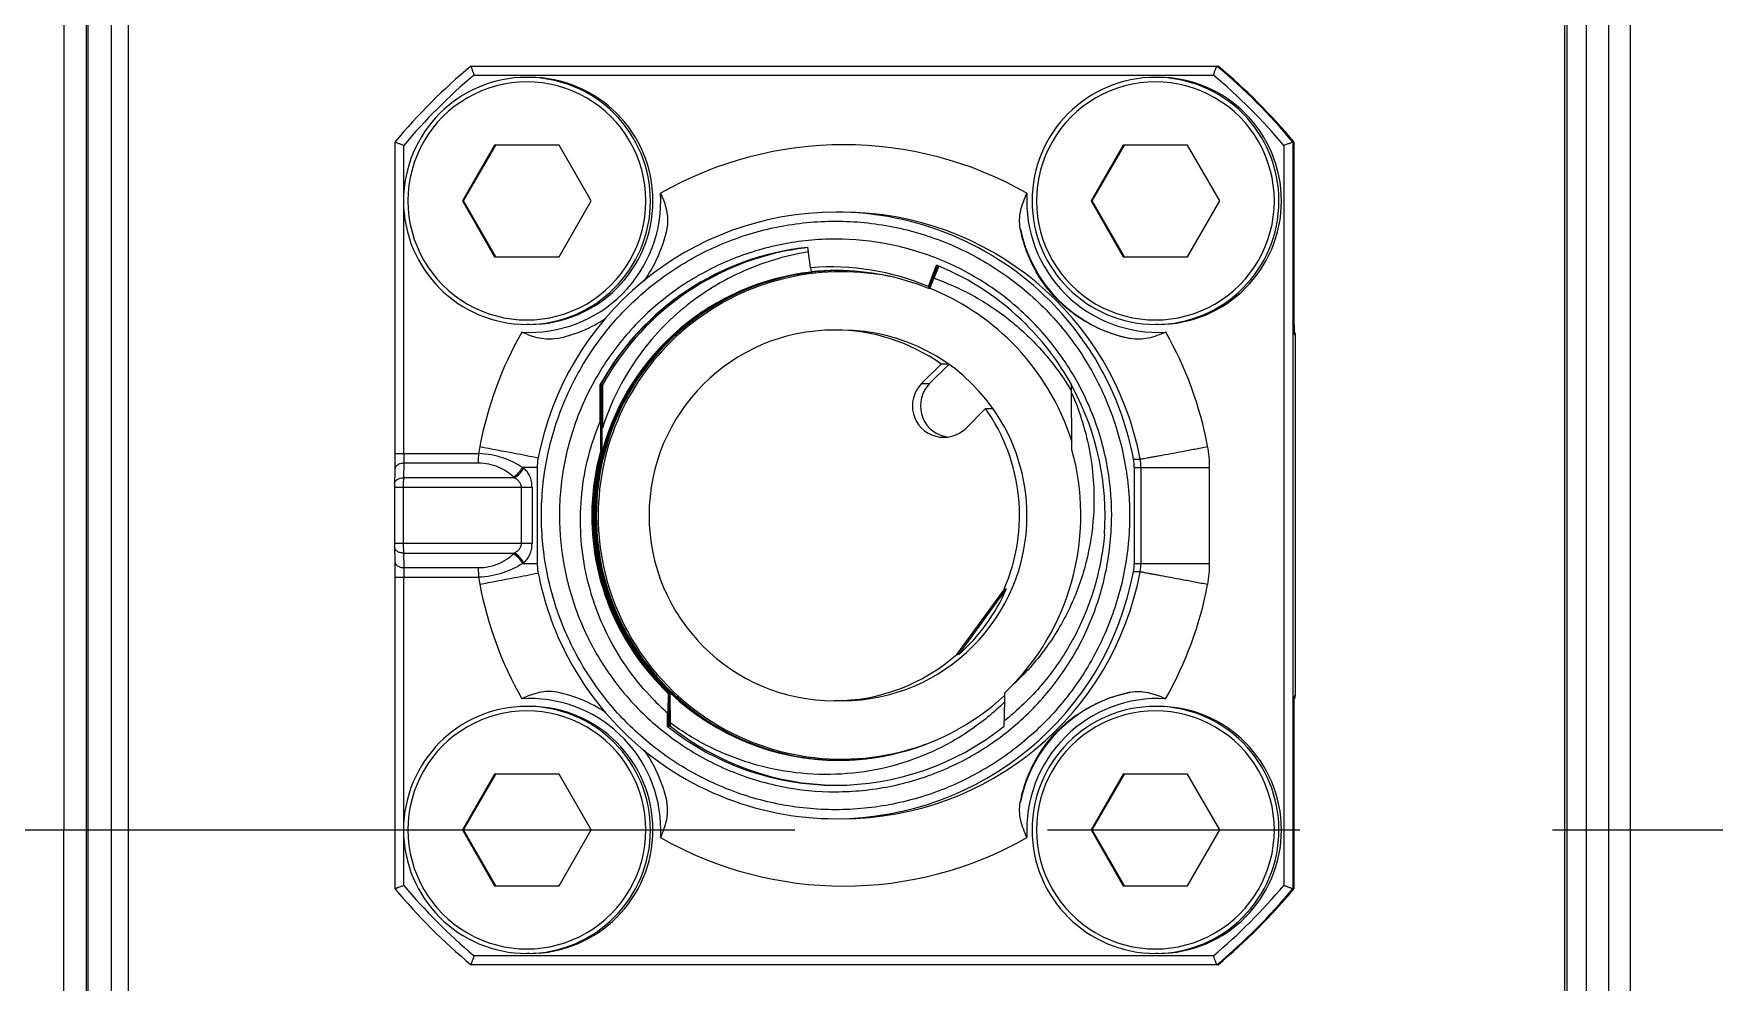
# Model space of a CAD drawing. Header units: millimetres. Extents: x 5828 to 6704, y 123 to 421.
# Drawn here: x 6419.354 to 6421.85, y 213.79 to 215.198 of the extents above; entities that cross this region are included whole.
import ezdxf

# ---------------------------------------------------------------- set-up
doc = ezdxf.new("R2010")
doc.units = ezdxf.units.MM
doc.linetypes.add('CENTER', pattern=[0.6, 0.375, -0.075, 0.075, -0.075])
doc.layers.add('中心线', color=7, linetype='Continuous')
doc.layers.add('外形图', color=7, linetype='Continuous')

msp = doc.modelspace()

# ---------------------------------------------------------------- linework, layer by layer
at = {"layer": '中心线', "linetype": 'CENTER', "ltscale": 5}
msp.add_line((6406.6093, 214.0167), (6444.8961, 214.0167), dxfattribs=at)
at = {"layer": '外形图', "color": 7, "linetype": 'Continuous'}
for p, q in [((6419.4352, 212.888), (6419.4352, 216.0787)), ((6419.4692, 216.0787), (6419.4692, 212.888)), ((6421.6595, 212.888), (6421.6595, 216.0787)), ((6419.4947, 216.0167), (6419.4947, 212.95)), ((6421.6276, 212.95), (6421.6276, 216.0167)), ((6421.6308, 212.95), (6421.6308, 216.0167)), ((6420.0036, 215.15), (6421.1127, 215.15)), ((6420.0081, 215.1367), (6421.1058, 215.1367)), ((6420.0904, 215.1334), (6420.0867, 215.1334)), ((6421.0236, 215.1334), (6421.0198, 215.1334)), ((6419.8907, 215.0371), (6419.8907, 214.575)), ((6419.9038, 214.9578), (6419.9038, 215.0323)), ((6420.0387, 215.0329), (6419.9909, 214.95)), ((6419.9926, 214.95), (6420.0404, 215.0329)), ((6420.1344, 215.0329), (6420.0387, 215.0329)), ((6420.1822, 214.95), (6420.1344, 215.0329)), ((6420.9719, 215.0329), (6420.9241, 214.95)), ((6420.9257, 214.95), (6420.9736, 215.0329)), ((6421.0675, 215.0329), (6420.9719, 215.0329)), ((6421.1154, 214.95), (6421.0675, 215.0329)), ((6421.2102, 215.0323), (6421.2102, 213.9344)), ((6421.2238, 215.0371), (6421.2238, 213.9296)), ((6421.2256, 215.0371), (6421.2238, 215.0371)), ((6421.2256, 214.763), (6421.2256, 215.0371)), ((6419.9038, 214.575), (6419.9038, 214.9423)), ((6419.9909, 214.95), (6420.0387, 214.8672)), ((6419.9926, 214.95), (6419.9909, 214.95)), ((6420.0404, 214.8672), (6419.9926, 214.95)), ((6420.1344, 214.8672), (6420.1822, 214.95)), ((6420.9241, 214.95), (6420.9719, 214.8672)), ((6420.9257, 214.95), (6420.9241, 214.95)), ((6420.9736, 214.8672), (6420.9257, 214.95)), ((6421.0675, 214.8672), (6421.1154, 214.95)), ((6420.2945, 214.9097), (6420.2944, 214.9091)), ((6420.0387, 214.8672), (6420.1344, 214.8672)), ((6420.5032, 214.8812), (6420.507, 214.8508)), ((6420.9719, 214.8672), (6421.0675, 214.8672)), ((6420.507, 214.8508), (6420.5078, 214.8509)), ((6420.507, 214.8508), (6420.5078, 214.8509)), ((6420.5078, 214.8509), (6420.5085, 214.8447)), ((6420.5085, 214.8444), (6420.5101, 214.8446)), ((6420.5086, 214.8443), (6420.5101, 214.8445)), ((6420.5086, 214.8442), (6420.5097, 214.8444)), ((6420.5086, 214.8443), (6420.5101, 214.8444)), ((6420.5086, 214.8441), (6420.5101, 214.8443)), ((6420.5086, 214.844), (6420.5102, 214.8442)), ((6420.5086, 214.8439), (6420.5102, 214.8441)), ((6420.5086, 214.8437), (6420.5102, 214.8439)), ((6420.5097, 214.8444), (6420.5101, 214.8444)), ((6420.5098, 214.8448), (6420.5098, 214.8447)), ((6420.5475, 214.8467), (6420.5465, 214.8467)), ((6420.5475, 214.8467), (6420.5465, 214.8467)), ((6420.6828, 214.8229), (6420.6949, 214.8546)), ((6420.6958, 214.8542), (6420.6828, 214.8229)), ((6420.6969, 214.8537), (6420.683, 214.8202)), ((6420.6836, 214.8226), (6420.696, 214.8541)), ((6420.684, 214.8202), (6420.697, 214.8536)), ((6420.698, 214.8532), (6420.6843, 214.8202)), ((6420.6911, 214.8352), (6420.6981, 214.8531)), ((6420.6911, 214.8352), (6420.6983, 214.853)), ((6420.6958, 214.8542), (6420.6949, 214.8546)), ((6420.6958, 214.8542), (6420.6949, 214.8546)), ((6420.6827, 214.8202), (6420.6836, 214.8226)), ((6420.683, 214.8202), (6420.6827, 214.8202)), ((6420.6831, 214.8206), (6420.684, 214.8202)), ((6420.6831, 214.8206), (6420.684, 214.8202)), ((6420.6843, 214.8202), (6420.684, 214.8202)), ((6420.0904, 214.7667), (6420.0867, 214.7667)), ((6420.1311, 214.7458), (6420.1309, 214.7457)), ((6420.5549, 214.7584), (6420.543, 214.7584)), ((6421.0236, 214.7667), (6421.0198, 214.7667)), ((6421.2256, 214.7655), (6421.2256, 214.7641)), ((6421.2256, 214.7641), (6421.2256, 214.764)), ((6421.2256, 214.7601), (6421.2256, 214.763)), ((6421.2256, 214.7576), (6421.2256, 214.7601)), ((6421.2256, 214.7555), (6421.2256, 214.7576)), ((6421.2257, 214.7545), (6421.2256, 214.7555)), ((6421.2257, 214.7537), (6421.2257, 214.7545)), ((6421.2257, 214.7526), (6421.2257, 214.7526)), ((6421.2258, 214.7517), (6421.2272, 214.7517)), ((6421.2272, 214.7517), (6421.2272, 214.2151)), ((6420.7016, 214.708), (6420.6726, 214.679)), ((6420.6845, 214.679), (6420.7129, 214.7075)), ((6420.7122, 214.708), (6420.7016, 214.708)), ((6420.1951, 214.677), (6420.1958, 214.677)), ((6420.1958, 214.6767), (6420.196, 214.677)), ((6420.1958, 214.6767), (6420.196, 214.677)), ((6420.196, 214.677), (6420.1971, 214.677)), ((6420.1972, 214.677), (6420.1971, 214.6767)), ((6420.1972, 214.677), (6420.1971, 214.6767)), ((6420.1972, 214.677), (6420.1984, 214.677)), ((6420.1985, 214.677), (6420.1983, 214.6766)), ((6420.1985, 214.677), (6420.1984, 214.6766)), ((6420.1985, 214.677), (6420.1988, 214.677)), ((6420.1988, 214.677), (6420.1988, 214.6128)), ((6420.6726, 214.679), (6420.6845, 214.679)), ((6420.8949, 214.677), (6420.8949, 214.6777)), ((6420.8949, 214.677), (6420.895, 214.6769)), ((6420.8949, 214.677), (6420.895, 214.6769)), ((6420.8951, 214.6654), (6420.895, 214.677)), ((6420.1963, 214.5809), (6420.1962, 214.6229)), ((6420.7386, 214.613), (6420.7676, 214.642)), ((6420.7676, 214.642), (6420.7783, 214.642)), ((6420.7783, 214.642), (6420.7787, 214.6415)), ((6420.7785, 214.6422), (6420.7789, 214.6416)), ((6419.8907, 214.575), (6420.015, 214.575)), ((6420.1966, 214.5809), (6420.1963, 214.5809)), ((6420.1975, 214.5807), (6420.1976, 214.5809)), ((6420.1976, 214.5807), (6420.1976, 214.5809)), ((6420.1979, 214.5809), (6420.1976, 214.5809)), ((6420.1979, 214.5809), (6420.1978, 214.5806)), ((6420.1979, 214.5809), (6420.1978, 214.5806)), ((6419.8905, 214.5517), (6419.8901, 214.5294)), ((6419.9037, 214.5608), (6419.9032, 214.5392)), ((6420.0149, 214.5608), (6419.9037, 214.5608)), ((6420.1018, 214.5545), (6420.08, 214.5545)), ((6420.1952, 214.5481), (6420.1953, 214.5487)), ((6420.1955, 214.5481), (6420.1956, 214.5486)), ((6420.9872, 214.5669), (6420.9971, 214.5669)), ((6420.9883, 214.5546), (6421.1002, 214.5545)), ((6420.9983, 214.4122), (6420.9983, 214.5545)), ((6421.1002, 214.4122), (6421.1002, 214.5545)), ((6419.89, 214.5251), (6420.0942, 214.5251)), ((6419.9031, 214.5251), (6419.9031, 214.4417)), ((6420.0679, 214.5392), (6419.9032, 214.5392)), ((6420.0781, 214.5251), (6420.0781, 214.4417)), ((6420.0942, 214.5251), (6420.0942, 214.4417)), ((6420.0781, 214.4417), (6419.89, 214.4417)), ((6419.8901, 214.4367), (6419.8905, 214.4151)), ((6419.9032, 214.4275), (6419.9037, 214.4059)), ((6419.9032, 214.4275), (6420.0679, 214.4275)), ((6419.9037, 214.4059), (6420.0149, 214.4059)), ((6420.08, 214.4122), (6420.1018, 214.4122)), ((6420.9971, 214.3998), (6420.9872, 214.3998)), ((6420.9883, 214.4122), (6421.1002, 214.4122)), ((6419.8907, 214.3918), (6419.8907, 213.9296)), ((6419.8907, 214.3918), (6420.015, 214.3918)), ((6419.9038, 214.0244), (6419.9038, 214.3918)), ((6420.7954, 214.3743), (6420.7246, 214.277)), ((6420.7277, 214.277), (6420.7984, 214.3743)), ((6420.7954, 214.3743), (6420.7984, 214.3743)), ((6420.7277, 214.277), (6420.7246, 214.277)), ((6420.1311, 214.221), (6420.1309, 214.221)), ((6420.2961, 214.2197), (6420.2958, 214.1904)), ((6420.2961, 214.2197), (6420.2964, 214.2197)), ((6420.2964, 214.2197), (6420.2968, 214.171)), ((6420.2974, 214.2197), (6420.2969, 214.2202)), ((6420.2974, 214.2197), (6420.2969, 214.2202)), ((6420.2969, 214.1711), (6420.2974, 214.2197)), ((6420.297, 214.2203), (6420.2977, 214.2197)), ((6420.2971, 214.2204), (6420.2977, 214.2197)), ((6420.2974, 214.2197), (6420.2977, 214.2197)), ((6420.2986, 214.2197), (6420.2975, 214.2208)), ((6420.2986, 214.2197), (6420.2976, 214.2208)), ((6420.2977, 214.221), (6420.2989, 214.2197)), ((6420.2977, 214.2209), (6420.2989, 214.2197)), ((6420.2977, 214.2197), (6420.2981, 214.1709)), ((6420.2986, 214.2197), (6420.2982, 214.1708)), ((6420.2986, 214.2197), (6420.2989, 214.2197)), ((6420.2994, 214.2202), (6420.2987, 214.2209)), ((6420.2996, 214.2204), (6420.2989, 214.2211)), ((6420.2989, 214.221), (6420.2995, 214.2204)), ((6420.2989, 214.2197), (6420.2993, 214.171)), ((6420.299, 214.2212), (6420.2997, 214.2206)), ((6420.7957, 214.2197), (6420.7953, 214.1784)), ((6420.0904, 214.2), (6420.0867, 214.2)), ((6420.5549, 214.2084), (6420.543, 214.2084)), ((6421.0236, 214.2), (6421.0198, 214.2)), ((6421.2256, 214.2101), (6421.2257, 214.2113)), ((6421.2256, 214.208), (6421.2256, 214.2101)), ((6421.2256, 214.2044), (6421.2256, 214.208)), ((6421.2256, 213.9296), (6421.2256, 214.2044)), ((6421.2256, 214.2021), (6421.2256, 214.2031)), ((6421.2256, 214.2013), (6421.2256, 214.2021)), ((6421.2257, 214.2113), (6421.2257, 214.2123)), ((6421.2272, 214.2151), (6421.2258, 214.2151)), ((6420.2953, 214.1904), (6420.295, 214.1707)), ((6420.2955, 214.1709), (6420.2953, 214.1904)), ((6420.2957, 214.1709), (6420.2955, 214.1711)), ((6420.2957, 214.1709), (6420.2955, 214.1711)), ((6420.2956, 214.1707), (6420.2955, 214.1707)), ((6420.2958, 214.1904), (6420.2957, 214.1709)), ((6420.2968, 214.1713), (6420.297, 214.1711)), ((6420.2968, 214.1713), (6420.297, 214.1711)), ((6420.298, 214.1712), (6420.2983, 214.171)), ((6420.2981, 214.1712), (6420.2983, 214.171)), ((6420.2995, 214.1725), (6420.2995, 214.1756)), ((6420.2995, 214.171), (6420.2995, 214.1725)), ((6420.2995, 214.1711), (6420.2996, 214.171)), ((6420.2995, 214.1711), (6420.2996, 214.171)), ((6420.2995, 214.171), (6420.2995, 214.1707)), ((6420.795, 214.1707), (6420.7951, 214.1782)), ((6420.7953, 214.1784), (6420.7951, 214.1782)), ((6420.7954, 214.1784), (6420.7951, 214.1782)), ((6420.4152, 214.1464), (6420.415, 214.1465)), ((6420.5503, 214.12), (6420.5497, 214.12)), ((6420.5503, 214.12), (6420.5497, 214.12)), ((6420.5519, 214.1201), (6420.5514, 214.1201)), ((6420.5519, 214.12), (6420.5514, 214.12)), ((6420.0387, 214.0996), (6419.9909, 214.0167)), ((6419.9926, 214.0167), (6420.0404, 214.0996)), ((6420.1344, 214.0996), (6420.0387, 214.0996)), ((6420.1822, 214.0167), (6420.1344, 214.0996)), ((6420.9719, 214.0996), (6420.9241, 214.0167)), ((6420.9257, 214.0167), (6420.9736, 214.0996)), ((6421.0675, 214.0996), (6420.9719, 214.0996)), ((6421.1154, 214.0167), (6421.0675, 214.0996)), ((6420.2945, 214.057), (6420.2944, 214.0576)), ((6419.9038, 213.9344), (6419.9038, 214.009)), ((6419.9909, 214.0167), (6420.0387, 213.9339)), ((6419.9926, 214.0167), (6419.9909, 214.0167)), ((6420.0404, 213.9339), (6419.9926, 214.0167)), ((6420.1344, 213.9339), (6420.1822, 214.0167)), ((6420.9241, 214.0167), (6420.9719, 213.9339)), ((6420.9257, 214.0167), (6420.9241, 214.0167)), ((6420.9736, 213.9339), (6420.9257, 214.0167)), ((6421.0675, 213.9339), (6421.1154, 214.0167)), ((6421.6921, 214.0167), (6421.6921, 212.887)), ((6420.0387, 213.9339), (6420.1344, 213.9339)), ((6420.9719, 213.9339), (6421.0675, 213.9339)), ((6421.2238, 213.9296), (6421.2256, 213.9296)), ((6421.1058, 213.83), (6420.0081, 213.83)), ((6420.0904, 213.8334), (6420.0867, 213.8334)), ((6421.0236, 213.8334), (6421.0198, 213.8334)), ((6421.1127, 213.8167), (6420.0036, 213.8167))]:
    msp.add_line(p, q, dxfattribs=at)
for points in [[(6421.2257, 214.7526), (6421.2257, 214.7527), (6421.2257, 214.7528), (6421.2257, 214.7531), (6421.2257, 214.7533), (6421.2257, 214.7537)], [(6419.8901, 214.5294), (6419.8901, 214.528), (6419.89, 214.5264), (6419.89, 214.4417)], [(6421.2257, 214.2123), (6421.2257, 214.2131), (6421.2257, 214.2134), (6421.2257, 214.2137), (6421.2257, 214.2139), (6421.2257, 214.2141), (6421.2257, 214.2142), (6421.2257, 214.2142)]]:
    msp.add_lwpolyline(points, dxfattribs=at)
for centre, radius, start, end in [((6420.5573, 214.4835), 0.8666, 129.7204, 140.2902), ((6420.5571, 214.4835), 0.8666, 39.7098, 50.2796), ((6420.5589, 214.4835), 0.8666, 39.7098, 50.2796), ((6420.0867, 214.9501), 0.1833, 90.0057, 180.0057), ((6420.5571, 214.4835), 0.8533, 130.0428, 139.9678), ((6420.0866, 214.9501), 0.1766, 359.989, 180.011), ((6420.0867, 214.9501), 0.1833, 359.9943, 90), ((6420.0904, 214.9501), 0.1833, 359.9941, 89.9941), ((6421.0199, 214.9501), 0.1833, 90.0057, 180.0057), ((6421.0197, 214.9501), 0.1766, 359.989, 180.011), ((6421.0198, 214.9501), 0.1833, 359.9943, 90), ((6421.0235, 214.9501), 0.1833, 359.9941, 89.9941), ((6420.5569, 214.4835), 0.8533, 40.0322, 49.9573), ((6420.557, 214.4836), 0.5498, 60.3536, 119.6464), ((6420.0867, 214.95), 0.1833, 179.9943, 269.9943), ((6420.0866, 214.95), 0.1766, 179.989, 0.011), ((6420.0904, 214.95), 0.195, 266.6592, 3.3408), ((6420.0867, 214.95), 0.1833, 270.0059, 0.0059), ((6420.0904, 214.95), 0.1833, 270.0059, 0.0059), ((6421.0236, 214.95), 0.195, 176.6532, 273.3403), ((6421.0199, 214.95), 0.1833, 179.9943, 269.9943), ((6421.0197, 214.95), 0.1766, 179.989, 0.011), ((6421.0198, 214.95), 0.1833, 270.0059, 0.0059), ((6421.0235, 214.95), 0.1833, 270.0059, 0.0059), ((6420.5451, 214.4834), 0.4499, 90.0044, 169.3047), ((6420.5451, 214.4835), 0.4499, 44.9935, 89.9991), ((6420.555, 214.4834), 0.4499, 10.6945, 89.9956), ((6421.0233, 214.95), 0.2083, 191.3209, 258.6677), ((6420.545, 214.4834), 0.3999, 96.0031, 151.0522), ((6420.5459, 214.4832), 0.4002, 101.7786, 151.0268), ((6420.5487, 214.4834), 0.3999, 102.182, 151.0513), ((6420.5469, 214.4792), 0.4042, 96.2037, 101.802), ((6420.5464, 214.4813), 0.4021, 96.1584, 101.7868), ((6420.5488, 214.4832), 0.4001, 96.5287, 102.1784), ((6420.5519, 214.4831), 0.3636, 98.2306, 179.9624), ((6420.5541, 214.4834), 0.3616, 82.5297, 180.0063), ((6420.5529, 214.4831), 0.3636, 97.0013, 169.618), ((6420.553, 214.4834), 0.3633, 97.0195, 169.6626), ((6420.5494, 214.4831), 0.3636, 96.4486, 164.4442), ((6420.5491, 214.4831), 0.3636, 96.3998, 164.2551), ((6420.5517, 214.4829), 0.3638, 98.574, 102.7628), ((6420.5516, 214.4832), 0.3635, 97.4231, 98.5735), ((6420.5516, 214.4832), 0.3635, 96.802, 97.4231), ((6420.5387, 214.4826), 0.3696, 94.5955, 94.7929), ((6420.5465, 214.4829), 0.3638, 90.002, 95.9958), ((6420.5387, 214.4828), 0.3693, 67.0301, 94.5969), ((6420.5491, 214.4829), 0.3638, 91.985, 96.1501), ((6420.5517, 214.483), 0.3637, 94.0399, 96.5522), ((6420.5503, 214.4832), 0.3635, 95.502, 96.3517), ((6420.5529, 214.4829), 0.3638, 93.7078, 96.7525), ((6420.5504, 214.4829), 0.3638, 91.326, 95.5016), ((6420.5516, 214.4831), 0.3636, 93.0355, 94.0398), ((6420.5465, 214.4831), 0.3636, 68.0088, 89.8484), ((6420.5451, 214.4838), 0.3999, 67.6903, 67.8597), ((6420.545, 214.4835), 0.4003, 44.9933, 67.6901), ((6420.5516, 214.4831), 0.3636, 103.1129, 179.9627), ((6420.5516, 214.4833), 0.3634, 102.7637, 103.1156), ((6420.554, 214.4833), 0.3618, 77.0601, 82.5226), ((6420.5491, 214.4831), 0.3636, 45.0164, 68.1502), ((6420.545, 214.4834), 0.45, 10.6989, 44.994), ((6420.091, 214.9446), 0.2028, 281.4038, 303.7654), ((6420.5578, 214.4832), 0.5507, 150.3791, 169.2921), ((6420.543, 214.4834), 0.275, 90.0118, 269.9886), ((6420.543, 214.4835), 0.2749, 54.7645, 90.0003), ((6420.554, 214.4834), 0.2749, 35.2602, 89.825), ((6420.5449, 214.4834), 0.4003, 29.0366, 44.9937), ((6420.5564, 214.4833), 0.5505, 10.7487, 29.6226), ((6421.2191, 214.7517), 0.00668, 0.0162, 12.4394), ((6421.2205, 214.7517), 0.00669, 0.0214, 12.4234), ((6420.5491, 214.4831), 0.3636, 17.4621, 45.0167), ((6395.7645, 214.4488), 24.4317, 0.4084, 0.53529), ((6460.9389, 214.4365), 40.7425, 179.66178, 179.79695), ((6382.4727, 214.4881), 37.7251, 0.14093, 0.28691), ((6463.2474, 214.4257), 43.0498, 179.66546, 179.79338), ((6420.7056, 214.646), 0.0467, 135.0025, 315.0062), ((6420.7175, 214.646), 0.0467, 135.0047, 254.9948), ((6420.5452, 214.4835), 0.3997, 28.5249, 28.939), ((6420.545, 214.4834), 0.3999, 28.1107, 28.5249), ((6420.5449, 214.4834), 0.4, 355.979, 28.1108), ((6397.6075, 214.4582), 23.2885, 0.30185, 0.50967), ((6420.5429, 214.4834), 0.275, 336.6458, 35.2236), ((6420.5539, 214.4834), 0.275, 359.9995, 35.1253), ((6420.7175, 214.6459), 0.0466, 255.0028, 255.5667), ((6420.7175, 214.646), 0.0467, 255.57, 262.3455), ((6420.1805, 214.5547), 0.1667, 169.3394, 172.9956), ((6420.5464, 214.4832), 0.3634, 164.4, 179.9678), ((6420.5467, 214.4832), 0.3634, 164.4002, 179.9676), ((6420.5477, 214.4832), 0.3634, 164.4344, 179.9662), ((6420.548, 214.4832), 0.3634, 164.4455, 179.9676), ((6420.5488, 214.4832), 0.3633, 164.4278, 226.2401), ((6420.5491, 214.4832), 0.3633, 164.4389, 226.2061), ((6420.5488, 214.4832), 0.3633, 164.2575, 164.4357), ((6420.5456, 214.4834), 0.3634, 316.3503, 15.5688), ((6420.0256, 214.4801), 0.0922, 52.6452, 53.8717), ((6443.3879, 214.4834), 23.2862, 179.82487, 180.17516), ((6420.1696, 214.5543), 0.0678, 169.2952, 179.8249), ((6420.5526, 214.4832), 0.3633, 169.699, 224.7071), ((6420.5529, 214.4832), 0.3633, 169.6213, 224.6871), ((6420.9227, 214.5547), 0.0656, 359.8255, 10.7006), ((6444.2714, 214.4834), 23.2832, 179.82483, 180.17517), ((6420.9315, 214.5545), 0.0668, 0.0119, 10.6885), ((6420.0142, 214.483), 0.0777, 46.3419, 47.6165), ((6420.5461, 214.4831), 0.3632, 179.9633, 226.4899), ((6420.5465, 214.4831), 0.3632, 179.9633, 226.4898), ((6420.5474, 214.4831), 0.3632, 179.9618, 226.3839), ((6420.5477, 214.4831), 0.3632, 179.9633, 226.3499), ((6420.5513, 214.4831), 0.3632, 179.9635, 224.8607), ((6420.5516, 214.4831), 0.3632, 179.9636, 224.8263), ((6420.554, 214.4833), 0.3616, 179.9927, 289.245), ((6420.554, 214.4833), 0.275, 270.1799, 0.0068), ((6420.0142, 214.4837), 0.0777, 312.3812, 313.6567), ((6420.0256, 214.4867), 0.0922, 306.1283, 307.3545), ((6420.5452, 214.4834), 0.45, 190.6983, 224.9938), ((6420.545, 214.4833), 0.4499, 270.0044, 349.3057), ((6420.555, 214.4833), 0.4499, 270.0044, 349.3057), ((6420.9227, 214.412), 0.0656, 349.3004, 0.1729), ((6420.9315, 214.4122), 0.0668, 349.3118, 359.9872), ((6420.1805, 214.4122), 0.1667, 187.039, 190.6952), ((6420.5571, 214.4834), 0.55, 190.6986, 209.635), ((6420.546, 214.4834), 0.275, 311.3641, 336.6459), ((6420.5569, 214.4833), 0.5499, 330.364, 349.2899), ((6420.543, 214.4833), 0.2749, 270.0003, 311.3645), ((6420.091, 214.0222), 0.2028, 56.4015, 78.5961), ((6420.5497, 214.4829), 0.3628, 224.9719, 226.2324), ((6420.55, 214.4829), 0.3628, 224.9721, 226.1966), ((6420.5511, 214.4831), 0.3631, 224.8651, 226.2467), ((6420.5514, 214.483), 0.3631, 224.8306, 226.2123), ((6420.5523, 214.4829), 0.3629, 224.7128, 249.8777), ((6420.5526, 214.4829), 0.3629, 224.6917, 261.5653), ((6420.5497, 214.4829), 0.3629, 226.3781, 269.9982), ((6420.5501, 214.4829), 0.3629, 226.343, 258.2907), ((6420.551, 214.4829), 0.3629, 226.2461, 247.9926), ((6420.5513, 214.4829), 0.3629, 226.211, 258.0927), ((6420.5457, 214.4831), 0.3631, 313.5054, 316.372), ((6421.0233, 214.0167), 0.2083, 101.3325, 168.6788), ((6420.0867, 214.0167), 0.1833, 90.0057, 180.0057), ((6420.0904, 214.0167), 0.195, 359.9937, 93.3366), ((6420.0867, 214.0167), 0.1833, 359.9943, 90), ((6420.0904, 214.0167), 0.1833, 359.9941, 89.9941), ((6420.5505, 214.4788), 0.3851, 223.9791, 228.5034), ((6420.5497, 214.4829), 0.3629, 282.5011, 312.6933), ((6421.0236, 214.0167), 0.195, 86.6639, 183.348), ((6421.0199, 214.0167), 0.1833, 90.0057, 180.0057), ((6421.0198, 214.0167), 0.1833, 359.9943, 90), ((6421.0235, 214.0167), 0.1833, 359.9941, 89.9941), ((6421.2191, 214.2151), 0.00669, 347.5693, 359.9786), ((6421.2206, 214.215), 0.00665, 319.8591, 359.9786), ((6420.0866, 214.0167), 0.1766, 359.989, 180.011), ((6420.545, 214.4832), 0.4002, 231.3492, 308.6501), ((6420.5495, 214.4833), 0.4002, 231.3493, 269.3579), ((6420.55, 214.4877), 0.3948, 308.4198, 308.6663), ((6420.5499, 214.4878), 0.3949, 308.6663, 308.9129), ((6421.0197, 214.0167), 0.1766, 359.989, 180.011), ((6420.5451, 214.4832), 0.4499, 224.9934, 269.9991), ((6420.5511, 214.483), 0.363, 248.0224, 252.9455), ((6420.5541, 214.4832), 0.3614, 289.2502, 290.7063), ((6420.5522, 214.4826), 0.3626, 249.8788, 250.1257), ((6420.5523, 214.483), 0.363, 250.1268, 254.8839), ((6420.5509, 214.4827), 0.3626, 252.9466, 253.5457), ((6420.551, 214.483), 0.363, 253.5465, 257.8726), ((6420.5522, 214.4827), 0.3626, 254.8849, 255.7583), ((6420.5523, 214.483), 0.363, 255.759, 259.884), ((6420.551, 214.4827), 0.3626, 257.8733, 259.0578), ((6420.551, 214.483), 0.363, 259.0584, 262.7774), ((6420.5523, 214.4827), 0.3627, 259.8847, 261.3978), ((6420.5523, 214.483), 0.3629, 261.3981, 264.8798), ((6420.551, 214.4827), 0.3627, 262.7778, 264.5516), ((6420.551, 214.483), 0.363, 264.5522, 268.2721), ((6420.5523, 214.4828), 0.3628, 264.8805, 267.4575), ((6420.5497, 214.4829), 0.3629, 270.0944, 270.2718), ((6420.5497, 214.4828), 0.3627, 270.3442, 271.6133), ((6420.5497, 214.4826), 0.3626, 271.6134, 272.1483), ((6420.5497, 214.4827), 0.3627, 272.1483, 272.4941), ((6420.5497, 214.483), 0.3629, 272.4945, 276.1009), ((6420.5497, 214.4827), 0.3627, 276.1014, 277.681), ((6420.5497, 214.483), 0.363, 277.6816, 281.7232), ((6420.5498, 214.4827), 0.3626, 281.7239, 282.5001), ((6420.0867, 214.0167), 0.1833, 179.9943, 269.9943), ((6420.0866, 214.0167), 0.1766, 179.989, 0.011), ((6420.0867, 214.0167), 0.1833, 270.0059, 0.0059), ((6420.0904, 214.0167), 0.1833, 270.0059, 0.0059), ((6420.0903, 214.0167), 0.1951, 356.6589, 359.9996), ((6420.557, 214.4832), 0.5498, 240.3555, 299.6445), ((6421.0199, 214.0167), 0.1833, 179.9943, 269.9943), ((6421.0197, 214.0167), 0.1766, 179.989, 0.011), ((6421.0198, 214.0167), 0.1833, 270.0059, 0.0059), ((6421.0235, 214.0167), 0.1833, 270.0059, 0.0059), ((6420.5573, 214.4833), 0.8666, 219.7098, 230.2796), ((6420.5571, 214.4833), 0.8533, 220.0322, 229.9573), ((6420.5568, 214.4833), 0.8533, 310.0428, 319.9678), ((6420.5571, 214.4833), 0.8666, 309.7204, 320.2902), ((6420.5589, 214.4833), 0.8666, 309.7204, 320.2902)]:
    msp.add_arc(centre, radius, start, end, dxfattribs=at)
for points, knots in [([(6419.3994, 216.0804), (6419.3993, 215.9073), (6419.399, 215.2194), (6419.3989, 214.5315), (6419.3989, 214.0167)], [0, 0, 0, 0, 0.251637, 1, 1, 1, 1]), ([(6421.7249, 214.0167), (6421.7249, 214.1875), (6421.7249, 214.8754), (6421.725, 215.5632), (6421.7252, 216.0802)], [0, 0, 0, 0, 0.24835, 1, 1, 1, 1]), ([(6420.0036, 215.15), (6420.0035, 215.15), (6420.0036, 215.1499), (6420.0036, 215.1497), (6420.0037, 215.1493), (6420.0039, 215.1489), (6420.0041, 215.1483), (6420.0044, 215.1473), (6420.0049, 215.1458), (6420.0056, 215.1438), (6420.0064, 215.1416), (6420.0072, 215.1392), (6420.0078, 215.1375), (6420.0081, 215.1367)], [0, 0, 0, 0, 0.005953, 0.021801, 0.047444, 0.082512, 0.126527, 0.178888, 0.305939, 0.457787, 0.628206, 0.81099, 1, 1, 1, 1]), ([(6421.1058, 215.1367), (6421.1061, 215.1375), (6421.1067, 215.1392), (6421.1076, 215.1416), (6421.1085, 215.1439), (6421.1092, 215.1459), (6421.1098, 215.1473), (6421.1102, 215.1483), (6421.1104, 215.1489), (6421.1106, 215.1494), (6421.1107, 215.1497), (6421.1108, 215.1499), (6421.1109, 215.15), (6421.1109, 215.15)], [0, 0, 0, 0, 0.188336, 0.370818, 0.541229, 0.693267, 0.820602, 0.873107, 0.917252, 0.952427, 0.978148, 0.994038, 1, 1, 1, 1]), ([(6419.9038, 215.0323), (6419.9029, 215.0326), (6419.9013, 215.0332), (6419.8989, 215.0341), (6419.8967, 215.0349), (6419.895, 215.0355), (6419.8938, 215.036), (6419.893, 215.0362), (6419.8923, 215.0365), (6419.8918, 215.0367), (6419.8913, 215.0369), (6419.891, 215.037), (6419.8908, 215.0371), (6419.8908, 215.0371), (6419.8907, 215.0371), (6419.8907, 215.0371), (6419.8907, 215.0371)], [0, 0, 0, 0, 0.19014, 0.373678, 0.544495, 0.696415, 0.763345, 0.823252, 0.875412, 0.91917, 0.95393, 0.979211, 0.988173, 0.994632, 0.998573, 1, 1, 1, 1]), ([(6421.2238, 215.0371), (6421.2237, 215.0371), (6421.2236, 215.0371), (6421.2234, 215.037), (6421.223, 215.0369), (6421.2223, 215.0367), (6421.2211, 215.0362), (6421.2194, 215.0356), (6421.2174, 215.0349), (6421.2143, 215.0338), (6421.2119, 215.0329), (6421.2102, 215.0323)], [0, 0, 0, 0, 0.00676, 0.023478, 0.049932, 0.085722, 0.183208, 0.310824, 0.46259, 0.632201, 1, 1, 1, 1]), ([(6420.285, 214.9614), (6420.2859, 214.9595), (6420.2875, 214.9558), (6420.2891, 214.952), (6420.2898, 214.95)], [0, 0, 0, 0, 0.501054, 1, 1, 1, 1]), ([(6420.2898, 214.95), (6420.291, 214.9467), (6420.2931, 214.94), (6420.2952, 214.9299), (6420.2958, 214.9197), (6420.2951, 214.913), (6420.2945, 214.9097)], [0, 0, 0, 0, 0.257961, 0.510532, 0.757305, 1, 1, 1, 1]), ([(6420.8191, 214.9091), (6420.8182, 214.9134), (6420.8176, 214.9222), (6420.8195, 214.9355), (6420.8234, 214.9486), (6420.827, 214.9572), (6420.8289, 214.9614)], [0, 0, 0, 0, 0.240097, 0.486848, 0.741158, 1, 1, 1, 1]), ([(6420.2361, 214.1746), (6420.226, 214.1847), (6420.2068, 214.2059), (6420.1812, 214.2404), (6420.1592, 214.2772), (6420.1347, 214.3289), (6420.1139, 214.3976), (6420.1068, 214.4691), (6420.1096, 214.5262), (6420.1159, 214.5687), (6420.1264, 214.6103), (6420.1456, 214.6642), (6420.1795, 214.7275), (6420.2341, 214.7941), (6420.3007, 214.8488), (6420.364, 214.8826), (6420.4179, 214.9019), (6420.4595, 214.9123), (6420.5019, 214.9186), (6420.559, 214.9214), (6420.6305, 214.9144), (6420.6993, 214.8935), (6420.7509, 214.8691), (6420.7878, 214.847), (6420.8222, 214.8215), (6420.8434, 214.8023), (6420.8535, 214.7922)], [0, 0, 0, 0, 0.031269, 0.062539, 0.093809, 0.12508, 0.187547, 0.250015, 0.281287, 0.312558, 0.343829, 0.375101, 0.437566, 0.50003, 0.562491, 0.62495, 0.656217, 0.687483, 0.718749, 0.750015, 0.812472, 0.874929, 0.906196, 0.937464, 0.968731, 1, 1, 1, 1]), ([(6420.8347, 214.7732), (6420.8252, 214.7827), (6420.8053, 214.8008), (6420.773, 214.8248), (6420.7384, 214.8455), (6420.6899, 214.8685), (6420.6253, 214.8881), (6420.5582, 214.8947), (6420.5046, 214.8921), (6420.4515, 214.8842), (6420.3869, 214.8646), (6420.3156, 214.8265), (6420.2531, 214.7752), (6420.2018, 214.7126), (6420.1637, 214.6413), (6420.1441, 214.5767), (6420.1362, 214.5236), (6420.1336, 214.47), (6420.1402, 214.4029), (6420.1598, 214.3383), (6420.1827, 214.2898), (6420.2034, 214.2552), (6420.2274, 214.2228), (6420.2455, 214.2029), (6420.255, 214.1934)], [0, 0, 0, 0, 0.031273, 0.062546, 0.093818, 0.12509, 0.187557, 0.250023, 0.281293, 0.312564, 0.375031, 0.4375, 0.499971, 0.562443, 0.624918, 0.687395, 0.718671, 0.749948, 0.812425, 0.874902, 0.906177, 0.937452, 0.968726, 1, 1, 1, 1]), ([(6420.2944, 214.9091), (6420.2914, 214.8948), (6420.2825, 214.8674), (6420.2683, 214.8425), (6420.2602, 214.8312)], [0, 0, 0, 0, 0.514516, 1, 1, 1, 1]), ([(6420.9824, 214.7458), (6420.972, 214.7478), (6420.952, 214.7534), (6420.9241, 214.7657), (6420.8981, 214.7818), (6420.8668, 214.8082), (6420.8425, 214.8419), (6420.8264, 214.8791), (6420.821, 214.8988), (6420.8191, 214.9091)], [0, 0, 0, 0, 0.129668, 0.252536, 0.372653, 0.503915, 0.750916, 0.871844, 1, 1, 1, 1]), ([(6420.196, 214.677), (6420.2029, 214.6895), (6420.2181, 214.7139), (6420.2448, 214.7477), (6420.2748, 214.7785), (6420.3081, 214.8058), (6420.344, 214.8295), (6420.3823, 214.8492), (6420.4225, 214.8646), (6420.4502, 214.8719), (6420.4642, 214.8749)], [0, 0, 0, 0, 0.124993, 0.249991, 0.374997, 0.500008, 0.625028, 0.750034, 0.875011, 1, 1, 1, 1]), ([(6420.5041, 214.8743), (6420.4867, 214.8714), (6420.4522, 214.8635), (6420.4027, 214.8446), (6420.3561, 214.8192), (6420.3135, 214.7877), (6420.2756, 214.7506), (6420.2433, 214.7086), (6420.2171, 214.6625), (6420.2041, 214.6296), (6420.1988, 214.6128)], [0, 0, 0, 0, 0.124998, 0.249993, 0.37499, 0.499988, 0.624989, 0.74999, 0.874994, 1, 1, 1, 1]), ([(6420.293, 214.2265), (6420.281, 214.2384), (6420.2587, 214.2641), (6420.231, 214.3069), (6420.2095, 214.3532), (6420.1947, 214.402), (6420.1869, 214.4524), (6420.1861, 214.5034), (6420.1925, 214.554), (6420.2059, 214.6033), (6420.2261, 214.6501), (6420.2525, 214.6938), (6420.2848, 214.7333), (6420.3224, 214.7679), (6420.3643, 214.7969), (6420.4099, 214.8198), (6420.4583, 214.8361), (6420.4917, 214.8423), (6420.5086, 214.8443)], [0, 0, 0, 0, 0.062468, 0.12494, 0.187417, 0.249901, 0.31239, 0.374885, 0.437384, 0.499887, 0.562394, 0.624904, 0.687417, 0.749931, 0.812447, 0.874964, 0.937482, 1, 1, 1, 1]), ([(6420.4999, 214.8431), (6420.4833, 214.8408), (6420.4503, 214.8338), (6420.4029, 214.8166), (6420.3583, 214.793), (6420.3174, 214.7635), (6420.2809, 214.7286), (6420.2496, 214.689), (6420.2241, 214.6455), (6420.2048, 214.5989), (6420.1921, 214.5501), (6420.1863, 214.5), (6420.1875, 214.4496), (6420.1956, 214.3998), (6420.2105, 214.3516), (6420.2319, 214.3059), (6420.2594, 214.2637), (6420.2815, 214.2383), (6420.2933, 214.2265)], [0, 0, 0, 0, 0.062518, 0.125036, 0.187553, 0.250069, 0.312584, 0.375096, 0.437606, 0.500113, 0.562616, 0.625115, 0.687609, 0.750099, 0.812582, 0.87506, 0.937533, 1, 1, 1, 1]), ([(6420.6911, 214.8352), (6420.7123, 214.8278), (6420.7534, 214.8092), (6420.8092, 214.771), (6420.8575, 214.7236), (6420.8838, 214.6869), (6420.8953, 214.6676)], [0, 0, 0, 0, 0.249981, 0.499971, 0.749978, 1, 1, 1, 1]), ([(6420.8535, 214.7922), (6420.8636, 214.7821), (6420.8828, 214.7608), (6420.9084, 214.7264), (6420.9305, 214.6896), (6420.9549, 214.6379), (6420.9758, 214.5691), (6420.9828, 214.4976), (6420.98, 214.4405), (6420.9737, 214.3981), (6420.9633, 214.3564), (6420.944, 214.3026), (6420.9102, 214.2392), (6420.8555, 214.1726), (6420.7889, 214.118), (6420.7256, 214.0841), (6420.6718, 214.0648), (6420.6301, 214.0544), (6420.5877, 214.0481), (6420.5306, 214.0453), (6420.4591, 214.0523), (6420.3904, 214.0732), (6420.3387, 214.0976), (6420.3019, 214.1197), (6420.2674, 214.1453), (6420.2462, 214.1645), (6420.2361, 214.1746)], [0, 0, 0, 0, 0.031269, 0.062538, 0.093809, 0.125079, 0.187547, 0.250015, 0.281286, 0.312558, 0.343829, 0.3751, 0.437566, 0.500029, 0.562491, 0.62495, 0.656216, 0.687483, 0.718749, 0.750015, 0.812471, 0.874929, 0.906196, 0.937464, 0.968731, 1, 1, 1, 1]), ([(6420.255, 214.1934), (6420.2739, 214.1745), (6420.3053, 214.1488), (6420.3513, 214.1212), (6420.3998, 214.0982), (6420.4643, 214.0786), (6420.5315, 214.072), (6420.5851, 214.0747), (6420.6382, 214.0826), (6420.7027, 214.1021), (6420.774, 214.1403), (6420.8365, 214.1916), (6420.8878, 214.2541), (6420.926, 214.3254), (6420.9455, 214.39), (6420.9534, 214.4431), (6420.9561, 214.4967), (6420.9495, 214.5638), (6420.9299, 214.6284), (6420.9069, 214.6769), (6420.8862, 214.7115), (6420.8622, 214.7439), (6420.8442, 214.7638), (6420.8347, 214.7732)], [0, 0, 0, 0, 0.062475, 0.09375, 0.125024, 0.187495, 0.249966, 0.281239, 0.312512, 0.374984, 0.437458, 0.499933, 0.56241, 0.62489, 0.687371, 0.71865, 0.749929, 0.812411, 0.874892, 0.90617, 0.937447, 0.968724, 1, 1, 1, 1]), ([(6420.1309, 214.7457), (6420.1267, 214.7449), (6420.118, 214.7442), (6420.1048, 214.746), (6420.0917, 214.7499), (6420.0832, 214.7534), (6420.079, 214.7554)], [0, 0, 0, 0, 0.239614, 0.485926, 0.740303, 1, 1, 1, 1]), ([(6421.0349, 214.7554), (6421.0307, 214.7534), (6421.0221, 214.7499), (6421.0089, 214.746), (6420.9956, 214.7442), (6420.9867, 214.7449), (6420.9824, 214.7458)], [0, 0, 0, 0, 0.257945, 0.51187, 0.758913, 1, 1, 1, 1]), ([(6421.2256, 214.764), (6421.2256, 214.7631), (6421.2256, 214.7597), (6421.2256, 214.7563), (6421.2257, 214.7539)], [0, 0, 0, 0, 0.293009, 1, 1, 1, 1]), ([(6421.2257, 214.7539), (6421.2257, 214.7536), (6421.2257, 214.7531), (6421.2257, 214.7526), (6421.2257, 214.7523), (6421.2258, 214.752), (6421.2258, 214.7518), (6421.2258, 214.7518), (6421.2258, 214.7517), (6421.2258, 214.7517)], [0, 0, 0, 0, 0.426721, 0.598231, 0.740468, 0.852383, 0.932989, 0.981903, 1, 1, 1, 1]), ([(6420.1958, 214.677), (6420.1958, 214.6725), (6420.1957, 214.6545), (6420.1956, 214.6365), (6420.1955, 214.6229)], [0, 0, 0, 0, 0.248511, 1, 1, 1, 1]), ([(6420.1962, 214.6229), (6420.1962, 214.6275), (6420.1961, 214.6455), (6420.196, 214.6635), (6420.196, 214.677)], [0, 0, 0, 0, 0.251346, 1, 1, 1, 1]), ([(6420.1988, 214.6128), (6420.1988, 214.6182), (6420.1987, 214.6396), (6420.1986, 214.661), (6420.1985, 214.677)], [0, 0, 0, 0, 0.251584, 1, 1, 1, 1]), ([(6420.8951, 214.6654), (6420.9014, 214.6512), (6420.9123, 214.6219), (6420.9233, 214.5765), (6420.9288, 214.5301), (6420.9287, 214.4989), (6420.9277, 214.4834)], [0, 0, 0, 0, 0.25007, 0.500088, 0.750067, 1, 1, 1, 1]), ([(6420.2734, 214.2114), (6420.2606, 214.2247), (6420.2368, 214.2531), (6420.2077, 214.3005), (6420.1858, 214.3515), (6420.1714, 214.4052), (6420.1651, 214.4604), (6420.1668, 214.516), (6420.1766, 214.5707), (6420.1884, 214.6059), (6420.1955, 214.6229)], [0, 0, 0, 0, 0.124977, 0.24996, 0.374951, 0.499949, 0.624954, 0.749965, 0.874979, 1, 1, 1, 1]), ([(6419.8907, 214.575), (6419.8907, 214.5728), (6419.8907, 214.5651), (6419.8906, 214.5573), (6419.8905, 214.5517)], [0, 0, 0, 0, 0.276501, 1, 1, 1, 1]), ([(6419.9038, 214.575), (6419.9038, 214.5737), (6419.9038, 214.569), (6419.9037, 214.5643), (6419.9037, 214.5608)], [0, 0, 0, 0, 0.275898, 1, 1, 1, 1]), ([(6420.0149, 214.5608), (6420.0149, 214.5619), (6420.015, 214.5666), (6420.015, 214.5713), (6420.015, 214.575)], [0, 0, 0, 0, 0.21433, 1, 1, 1, 1]), ([(6420.08, 214.5545), (6420.0757, 214.5573), (6420.0663, 214.5627), (6420.0508, 214.5691), (6420.0334, 214.5736), (6420.0212, 214.5748), (6420.015, 214.575)], [0, 0, 0, 0, 0.224526, 0.468362, 0.72908, 1, 1, 1, 1]), ([(6420.0166, 214.5855), (6420.0338, 214.5823), (6420.0627, 214.5768), (6420.0917, 214.5712), (6420.1035, 214.5689)], [0, 0, 0, 0, 0.591576, 1, 1, 1, 1]), ([(6420.9971, 214.5669), (6420.9972, 214.5669), (6420.9974, 214.567), (6420.9979, 214.567), (6420.9986, 214.5671), (6420.9999, 214.5674), (6421.0022, 214.5678), (6421.0057, 214.5684), (6421.0099, 214.5692), (6421.015, 214.5701), (6421.0209, 214.5712), (6421.0301, 214.5729), (6421.0431, 214.5753), (6421.06, 214.5785), (6421.0783, 214.5819), (6421.0909, 214.5843), (6421.0973, 214.5855)], [0, 0, 0, 0, 0.002098, 0.006551, 0.013352, 0.022485, 0.047653, 0.081812, 0.124636, 0.175711, 0.234546, 0.300575, 0.451604, 0.622997, 0.808165, 1, 1, 1, 1]), ([(6421.1002, 214.5545), (6421.1002, 214.5598), (6421.0997, 214.5703), (6421.0982, 214.5808), (6421.0972, 214.5859)], [0, 0, 0, 0, 0.5, 1, 1, 1, 1]), ([(6419.9037, 214.5608), (6419.902, 214.5608), (6419.8987, 214.5604), (6419.8944, 214.5585), (6419.8914, 214.5555), (6419.8905, 214.5529), (6419.8905, 214.5517)], [0, 0, 0, 0, 0.288121, 0.555031, 0.790056, 1, 1, 1, 1]), ([(6420.0666, 214.5404), (6420.0634, 214.5433), (6420.0564, 214.549), (6420.0441, 214.5556), (6420.03, 214.5599), (6420.02, 214.5608), (6420.0149, 214.5608)], [0, 0, 0, 0, 0.22909, 0.472418, 0.731102, 1, 1, 1, 1]), ([(6420.0666, 214.5404), (6420.0695, 214.542), (6420.0747, 214.5462), (6420.0786, 214.5516), (6420.08, 214.5545)], [0, 0, 0, 0, 0.497352, 1, 1, 1, 1]), ([(6420.0679, 214.5392), (6420.0708, 214.5408), (6420.0761, 214.5449), (6420.0801, 214.5504), (6420.0816, 214.5534)], [0, 0, 0, 0, 0.498985, 1, 1, 1, 1]), ([(6420.0942, 214.5251), (6420.0942, 214.528), (6420.0936, 214.5338), (6420.0911, 214.5418), (6420.0871, 214.5484), (6420.0835, 214.5519), (6420.0816, 214.5534)], [0, 0, 0, 0, 0.277704, 0.537373, 0.775187, 1, 1, 1, 1]), ([(6419.8901, 214.5301), (6419.8901, 214.5312), (6419.8909, 214.5339), (6419.894, 214.5369), (6419.8984, 214.5388), (6419.9016, 214.5392), (6419.9032, 214.5392)], [0, 0, 0, 0, 0.20255, 0.44645, 0.723836, 1, 1, 1, 1]), ([(6419.9032, 214.5392), (6419.9032, 214.5382), (6419.9031, 214.5335), (6419.9031, 214.5288), (6419.9031, 214.5251)], [0, 0, 0, 0, 0.212076, 1, 1, 1, 1]), ([(6420.0679, 214.5392), (6420.0686, 214.5389), (6420.0699, 214.5382), (6420.0717, 214.537), (6420.0734, 214.5355), (6420.0749, 214.5338), (6420.0763, 214.532), (6420.0773, 214.5298), (6420.0779, 214.5275), (6420.078, 214.5259), (6420.0781, 214.5251)], [0, 0, 0, 0, 0.120749, 0.241469, 0.362093, 0.48441, 0.609356, 0.737016, 0.867551, 1, 1, 1, 1]), ([(6420.9277, 214.4834), (6420.9262, 214.4597), (6420.9187, 214.4126), (6420.8945, 214.3454), (6420.8579, 214.284), (6420.826, 214.2485), (6420.8085, 214.2326)], [0, 0, 0, 0, 0.250132, 0.500173, 0.750132, 1, 1, 1, 1]), ([(6420.944, 214.4553), (6420.9416, 214.4288), (6420.9317, 214.3761), (6420.9014, 214.3017), (6420.8568, 214.2349), (6420.8187, 214.1972), (6420.798, 214.1805)], [0, 0, 0, 0, 0.250036, 0.500048, 0.750035, 1, 1, 1, 1]), ([(6419.89, 214.4417), (6419.89, 214.4412), (6419.89, 214.4395), (6419.8901, 214.4379), (6419.8901, 214.4367)], [0, 0, 0, 0, 0.273163, 1, 1, 1, 1]), ([(6419.9032, 214.4275), (6419.9016, 214.4275), (6419.8983, 214.4279), (6419.894, 214.4299), (6419.8909, 214.4328), (6419.8901, 214.4355), (6419.8901, 214.4367)], [0, 0, 0, 0, 0.288121, 0.555031, 0.790056, 1, 1, 1, 1]), ([(6419.9031, 214.4417), (6419.9031, 214.4404), (6419.9031, 214.4356), (6419.9032, 214.4309), (6419.9032, 214.4275)], [0, 0, 0, 0, 0.275898, 1, 1, 1, 1]), ([(6420.0149, 214.4059), (6420.02, 214.4059), (6420.03, 214.4069), (6420.0441, 214.4112), (6420.0564, 214.4178), (6420.0634, 214.4234), (6420.0666, 214.4263)], [0, 0, 0, 0, 0.268879, 0.52751, 0.771021, 1, 1, 1, 1]), ([(6420.08, 214.4122), (6420.0786, 214.4151), (6420.0747, 214.4206), (6420.0695, 214.4248), (6420.0666, 214.4263)], [0, 0, 0, 0, 0.502648, 1, 1, 1, 1]), ([(6420.0781, 214.4417), (6420.0781, 214.44), (6420.0775, 214.4369), (6420.0752, 214.4327), (6420.0718, 214.4296), (6420.0692, 214.4281), (6420.0679, 214.4275)], [0, 0, 0, 0, 0.262411, 0.514342, 0.757976, 1, 1, 1, 1]), ([(6420.0816, 214.4134), (6420.0801, 214.4164), (6420.0761, 214.4218), (6420.0708, 214.426), (6420.0679, 214.4275)], [0, 0, 0, 0, 0.501019, 1, 1, 1, 1]), ([(6420.0942, 214.4417), (6420.0931, 214.4417), (6420.0908, 214.4416), (6420.087, 214.4417), (6420.0827, 214.4417), (6420.0796, 214.4417), (6420.0781, 214.4417)], [0, 0, 0, 0, 0.194366, 0.43509, 0.708728, 1, 1, 1, 1]), ([(6420.0816, 214.4134), (6420.0835, 214.4148), (6420.0871, 214.4183), (6420.0911, 214.425), (6420.0936, 214.4329), (6420.0942, 214.4387), (6420.0942, 214.4417)], [0, 0, 0, 0, 0.224801, 0.462614, 0.722294, 1, 1, 1, 1]), ([(6419.8905, 214.4151), (6419.8905, 214.4134), (6419.8907, 214.4056), (6419.8907, 214.3979), (6419.8907, 214.3918)], [0, 0, 0, 0, 0.213348, 1, 1, 1, 1]), ([(6419.8905, 214.4151), (6419.8905, 214.4138), (6419.8914, 214.4112), (6419.8944, 214.4082), (6419.8987, 214.4063), (6419.902, 214.4059), (6419.9037, 214.4059)], [0, 0, 0, 0, 0.209944, 0.444969, 0.711879, 1, 1, 1, 1]), ([(6419.9037, 214.4059), (6419.9037, 214.4049), (6419.9037, 214.4002), (6419.9038, 214.3955), (6419.9038, 214.3918)], [0, 0, 0, 0, 0.21433, 1, 1, 1, 1]), ([(6420.015, 214.3918), (6420.015, 214.3931), (6420.015, 214.3978), (6420.015, 214.4025), (6420.0149, 214.4059)], [0, 0, 0, 0, 0.275898, 1, 1, 1, 1]), ([(6420.08, 214.4122), (6420.0757, 214.4094), (6420.0663, 214.404), (6420.0508, 214.3976), (6420.0334, 214.3931), (6420.0212, 214.3919), (6420.015, 214.3918)], [0, 0, 0, 0, 0.224526, 0.468362, 0.72908, 1, 1, 1, 1]), ([(6420.0166, 214.3812), (6420.0338, 214.3845), (6420.0627, 214.39), (6420.0917, 214.3955), (6420.1035, 214.3979)], [0, 0, 0, 0, 0.591575, 1, 1, 1, 1]), ([(6420.1018, 214.4122), (6420.1019, 214.4101), (6420.1022, 214.406), (6420.1026, 214.4018), (6420.103, 214.3998)], [0, 0, 0, 0, 0.499079, 1, 1, 1, 1]), ([(6420.9971, 214.3998), (6420.9972, 214.3998), (6420.9974, 214.3998), (6420.9979, 214.3997), (6420.9986, 214.3996), (6420.9999, 214.3994), (6421.0022, 214.399), (6421.0057, 214.3983), (6421.0099, 214.3976), (6421.015, 214.3966), (6421.0209, 214.3956), (6421.0301, 214.3938), (6421.0431, 214.3914), (6421.06, 214.3883), (6421.0783, 214.3848), (6421.0909, 214.3825), (6421.0973, 214.3812)], [0, 0, 0, 0, 0.002098, 0.006551, 0.013353, 0.022486, 0.047653, 0.081813, 0.124637, 0.175713, 0.234549, 0.300578, 0.451608, 0.623001, 0.808168, 1, 1, 1, 1]), ([(6421.0973, 214.3811), (6421.0982, 214.3862), (6421.0997, 214.3966), (6421.1002, 214.407), (6421.1002, 214.4122)], [0, 0, 0, 0, 0.499999, 1, 1, 1, 1]), ([(6420.1309, 214.221), (6420.1267, 214.2218), (6420.118, 214.2225), (6420.1048, 214.2208), (6420.0917, 214.2169), (6420.0832, 214.2133), (6420.079, 214.2114)], [0, 0, 0, 0, 0.239612, 0.485923, 0.7403, 1, 1, 1, 1]), ([(6420.8191, 214.0576), (6420.821, 214.0679), (6420.8264, 214.0876), (6420.8425, 214.1249), (6420.8668, 214.1586), (6420.8981, 214.1849), (6420.9241, 214.201), (6420.952, 214.2134), (6420.972, 214.2189), (6420.9824, 214.221)], [0, 0, 0, 0, 0.128155, 0.249083, 0.496085, 0.627347, 0.747464, 0.870332, 1, 1, 1, 1]), ([(6420.9824, 214.221), (6420.9867, 214.2218), (6420.9956, 214.2225), (6421.0089, 214.2208), (6421.0221, 214.2169), (6421.0307, 214.2133), (6421.0349, 214.2114)], [0, 0, 0, 0, 0.241084, 0.488126, 0.742052, 1, 1, 1, 1]), ([(6420.7957, 214.2064), (6420.7797, 214.1906), (6420.7533, 214.1691), (6420.7148, 214.1456), (6420.6744, 214.1256), (6420.6208, 214.1075), (6420.5536, 214.0976), (6420.4858, 214.0997), (6420.4304, 214.1112), (6420.3878, 214.126), (6420.3466, 214.1444), (6420.3176, 214.1622), (6420.2995, 214.1756)], [0, 0, 0, 0, 0.124968, 0.187514, 0.25006, 0.375024, 0.499989, 0.624957, 0.749927, 0.812473, 0.875019, 1, 1, 1, 1]), ([(6421.2256, 214.2031), (6421.2256, 214.204), (6421.2256, 214.2073), (6421.2256, 214.2105), (6421.2257, 214.2128)], [0, 0, 0, 0, 0.293352, 1, 1, 1, 1]), ([(6421.2257, 214.2128), (6421.2257, 214.2131), (6421.2257, 214.2136), (6421.2257, 214.2141), (6421.2257, 214.2145), (6421.2258, 214.2147), (6421.2258, 214.2149), (6421.2258, 214.215), (6421.2258, 214.2151), (6421.2258, 214.2151)], [0, 0, 0, 0, 0.426577, 0.598016, 0.740252, 0.85223, 0.932944, 0.981948, 1, 1, 1, 1]), ([(6420.2955, 214.1709), (6420.2955, 214.1709), (6420.2954, 214.1708), (6420.2954, 214.1707), (6420.2953, 214.1707), (6420.2953, 214.1707), (6420.2952, 214.1707), (6420.2951, 214.1707), (6420.295, 214.1707)], [0, 0, 0, 0, 0.132361, 0.326272, 0.480893, 0.584065, 0.795258, 1, 1, 1, 1]), ([(6420.2968, 214.171), (6420.2967, 214.171), (6420.2966, 214.1709), (6420.2965, 214.1708), (6420.2964, 214.1707), (6420.2961, 214.1706), (6420.2959, 214.1709), (6420.2957, 214.1709)], [0, 0, 0, 0, 0.121865, 0.283972, 0.427721, 0.536373, 1, 1, 1, 1]), ([(6420.2968, 214.171), (6420.2968, 214.171), (6420.2968, 214.1711), (6420.2969, 214.1712), (6420.2969, 214.1711), (6420.2969, 214.1711), (6420.2969, 214.1711)], [0, 0, 0, 0, 0.296419, 0.535353, 0.758509, 1, 1, 1, 1]), ([(6420.2969, 214.1711), (6420.2969, 214.1711), (6420.2969, 214.171), (6420.2969, 214.1709), (6420.2969, 214.1708), (6420.2969, 214.1705), (6420.2968, 214.1708), (6420.2968, 214.1709), (6420.2968, 214.171), (6420.2968, 214.171), (6420.2968, 214.171)], [0, 0, 0, 0, 0.028243, 0.096432, 0.290719, 0.512128, 0.728947, 0.910361, 0.973601, 1, 1, 1, 1]), ([(6420.2981, 214.1709), (6420.2979, 214.1709), (6420.2977, 214.1706), (6420.2973, 214.1707), (6420.2972, 214.1708), (6420.2971, 214.171), (6420.297, 214.1711), (6420.2969, 214.1711)], [0, 0, 0, 0, 0.455913, 0.563949, 0.710486, 0.87716, 1, 1, 1, 1]), ([(6420.2993, 214.171), (6420.2992, 214.171), (6420.2991, 214.1708), (6420.2989, 214.1707), (6420.2986, 214.1706), (6420.2984, 214.1708), (6420.2982, 214.1708)], [0, 0, 0, 0, 0.27615, 0.416538, 0.529808, 1, 1, 1, 1]), ([(6420.2993, 214.171), (6420.2994, 214.171), (6420.2994, 214.171), (6420.2994, 214.1711), (6420.2994, 214.1712), (6420.2995, 214.1711), (6420.2995, 214.171), (6420.2995, 214.171), (6420.2995, 214.171)], [0, 0, 0, 0, 0.098786, 0.281231, 0.50536, 0.727424, 0.904019, 1, 1, 1, 1]), ([(6420.2995, 214.171), (6420.2995, 214.171), (6420.2995, 214.171), (6420.2995, 214.1709), (6420.2995, 214.1708), (6420.2994, 214.1705), (6420.2994, 214.1708), (6420.2994, 214.1709), (6420.2994, 214.1709), (6420.2993, 214.171), (6420.2993, 214.171)], [0, 0, 0, 0, 0.028283, 0.094348, 0.282573, 0.502934, 0.721863, 0.907151, 0.972113, 1, 1, 1, 1]), ([(6420.2995, 214.1707), (6420.2995, 214.1707), (6420.2995, 214.1706), (6420.2995, 214.1709), (6420.2995, 214.1709), (6420.2995, 214.171)], [0, 0, 0, 0, 0.094399, 0.270106, 1, 1, 1, 1]), ([(6420.2605, 214.1352), (6420.2684, 214.1239), (6420.2826, 214.0991), (6420.2914, 214.0719), (6420.2944, 214.0576)], [0, 0, 0, 0, 0.485464, 1, 1, 1, 1]), ([(6420.2897, 214.0167), (6420.2922, 214.0233), (6420.295, 214.0334), (6420.2958, 214.0471), (6420.2951, 214.0538), (6420.2945, 214.057)], [0, 0, 0, 0, 0.510142, 0.757111, 1, 1, 1, 1]), ([(6420.8289, 214.0053), (6420.827, 214.0096), (6420.8234, 214.0181), (6420.8195, 214.0312), (6420.8176, 214.0445), (6420.8182, 214.0534), (6420.8191, 214.0576)], [0, 0, 0, 0, 0.258841, 0.513152, 0.759904, 1, 1, 1, 1]), ([(6419.3987, 214.0167), (6419.3987, 213.9229), (6419.3987, 213.5461), (6419.3988, 213.1693), (6419.3989, 212.8864)], [0, 0, 0, 0, 0.24908, 1, 1, 1, 1]), ([(6420.285, 214.0053), (6420.2855, 214.0063), (6420.2871, 214.01), (6420.2887, 214.0138), (6420.2897, 214.0167)], [0, 0, 0, 0, 0.25068, 1, 1, 1, 1]), ([(6421.7251, 212.8866), (6421.725, 212.9811), (6421.725, 213.3578), (6421.725, 213.7345), (6421.725, 214.0167)], [0, 0, 0, 0, 0.250915, 1, 1, 1, 1]), ([(6419.8907, 213.9296), (6419.8907, 213.9296), (6419.8907, 213.9296), (6419.8908, 213.9296), (6419.8908, 213.9297), (6419.891, 213.9297), (6419.8913, 213.9299), (6419.8918, 213.93), (6419.8923, 213.9302), (6419.893, 213.9305), (6419.8938, 213.9308), (6419.895, 213.9312), (6419.8967, 213.9319), (6419.8989, 213.9327), (6419.9013, 213.9335), (6419.9029, 213.9341), (6419.9038, 213.9344)], [0, 0, 0, 0, 0.001427, 0.005368, 0.011827, 0.020789, 0.04607, 0.08083, 0.124588, 0.176749, 0.236655, 0.303585, 0.455505, 0.626322, 0.80986, 1, 1, 1, 1]), ([(6421.2102, 213.9344), (6421.2119, 213.9338), (6421.2143, 213.9329), (6421.2174, 213.9318), (6421.2194, 213.9311), (6421.2211, 213.9305), (6421.2223, 213.9301), (6421.223, 213.9298), (6421.2234, 213.9297), (6421.2236, 213.9296), (6421.2237, 213.9296), (6421.2238, 213.9296)], [0, 0, 0, 0, 0.367799, 0.53741, 0.689176, 0.816792, 0.914278, 0.950068, 0.976522, 0.99324, 1, 1, 1, 1]), ([(6420.0081, 213.83), (6420.0078, 213.8292), (6420.0072, 213.8276), (6420.0064, 213.8252), (6420.0056, 213.8229), (6420.0049, 213.8209), (6420.0044, 213.8194), (6420.0041, 213.8185), (6420.0039, 213.8179), (6420.0037, 213.8174), (6420.0036, 213.817), (6420.0036, 213.8168), (6420.0035, 213.8167), (6420.0036, 213.8167)], [0, 0, 0, 0, 0.18901, 0.371794, 0.542213, 0.694061, 0.821112, 0.873473, 0.917488, 0.952556, 0.978199, 0.994047, 1, 1, 1, 1]), ([(6421.1109, 213.8167), (6421.1109, 213.8167), (6421.1108, 213.8168), (6421.1107, 213.817), (6421.1106, 213.8174), (6421.1104, 213.8178), (6421.1102, 213.8184), (6421.1098, 213.8194), (6421.1092, 213.8209), (6421.1085, 213.8229), (6421.1076, 213.8251), (6421.1067, 213.8275), (6421.1061, 213.8292), (6421.1058, 213.83)], [0, 0, 0, 0, 0.005962, 0.021852, 0.047573, 0.082748, 0.126893, 0.179399, 0.306733, 0.458771, 0.629182, 0.811664, 1, 1, 1, 1])]:
    msp.add_open_spline(points, degree=3, knots=knots, dxfattribs=at)
for points in [[(6419.4326, 214.0167), (6419.4326, 214.7043), (6419.4329, 215.3919), (6419.4336, 216.0795)], [(6421.6921, 216.0794), (6421.6921, 215.3918), (6421.6921, 214.7043), (6421.6921, 214.0167)], [(6421.2257, 214.756), (6421.2263, 214.7552), (6421.2268, 214.7542), (6421.2271, 214.7531)], [(6421.2271, 214.7531), (6421.2268, 214.7542), (6421.2263, 214.7552), (6421.2257, 214.756)], [(6421.2267, 214.2124), (6421.227, 214.2132), (6421.2272, 214.2142), (6421.2272, 214.2151)], [(6419.4329, 212.8869), (6419.4327, 213.2635), (6419.4326, 213.6401), (6419.4326, 214.0167)]]:
    msp.add_open_spline(points, degree=3, dxfattribs=at)

doc.saveas('drawing.dxf')
